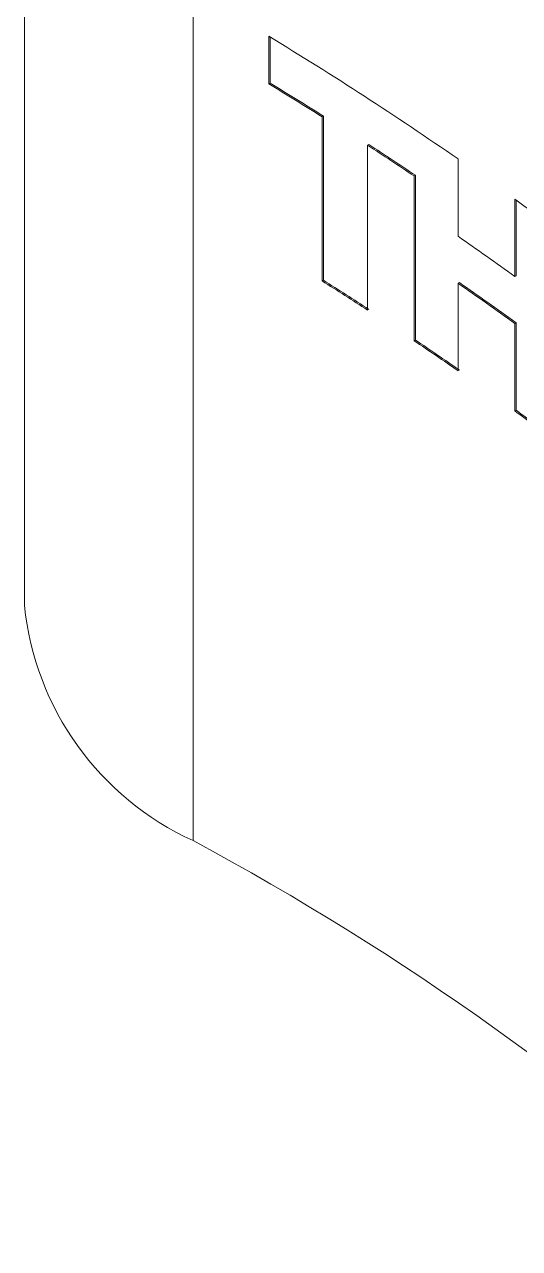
# Model space of a CAD drawing. Header units: millimetres. Extents: x 2 to 278, y 1 to 215.
# Drawn here: x 11.75 to 15.37, y 169.5 to 178.46 of the extents above; entities that cross this region are included whole.
import ezdxf

# ---------------------------------------------------------------- set-up
doc = ezdxf.new("R2010")
doc.units = ezdxf.units.MM

msp = doc.modelspace()

# ---------------------------------------------------------------- linework, layer by layer
at = {"color": 7, "linetype": 'Continuous', "lineweight": 0}
for p, q in [((11.7464, 182.9189), (11.7464, 174.208)), ((12.9814, 181.1977), (12.9814, 172.4869)), ((13.5372, 178.3777), (13.5372, 178.0291)), ((13.5464, 178.3721), (13.5464, 178.0341)), ((13.5464, 178.0341), (13.5372, 178.0291)), ((13.936, 177.7933), (13.9267, 177.7884)), ((13.9267, 177.7884), (13.9267, 176.586)), ((13.936, 177.7933), (13.936, 176.5909)), ((14.2701, 177.5843), (14.2606, 177.5794)), ((14.2606, 176.3725), (14.2606, 177.5794)), ((14.9228, 176.9129), (14.9228, 177.4794)), ((14.6105, 177.3596), (14.6008, 177.3548)), ((14.6008, 177.3548), (14.6008, 176.1479)), ((14.6105, 177.3596), (14.6105, 176.1527)), ((15.3377, 177.1858), (15.3377, 176.6193)), ((15.3476, 177.1786), (15.3476, 176.6239)), ((15.3476, 176.6239), (15.3377, 176.6193)), ((13.936, 176.5909), (13.9267, 176.586)), ((14.9325, 176.5736), (14.9228, 176.5689)), ((14.9228, 175.9284), (14.9228, 176.5689)), ((15.3476, 176.2799), (15.3377, 176.2753)), ((15.3377, 176.2753), (15.3377, 175.6348)), ((15.3476, 176.2799), (15.3476, 175.6394)), ((14.6105, 176.1527), (14.6008, 176.1479)), ((15.3476, 175.6394), (15.3377, 175.6348))]:
    msp.add_line(p, q, dxfattribs=at)
for centre, radius, start, end in [((3.3342, 163.2168), 20.7645, 32.8155, 61.75447), ((3.1388, 162.9493), 20.7336, 32.91093, 61.65904), ((-0.6555, 154.9683), 27.3757, 55.31561, 58.77223), ((-1.2082, 153.7343), 28.4194, 57.82181, 58.74493), ((-1.2049, 153.7296), 28.4308, 57.82181, 58.74493), ((-0.4392, 154.9427), 26.9908, 56.13572, 57.00118), ((-0.4356, 154.9386), 27.0016, 56.13572, 57.00118), ((0.8175, 157.0923), 24.7908, 53.26399, 54.14696), ((0.3776, 155.916), 25.5428, 54.14828, 55.28843), ((-0.816, 153.1557), 27.6825, 57.00101, 57.82134), ((-0.8125, 153.1513), 27.6936, 57.00101, 57.82134), ((0.3776, 155.572), 25.5428, 54.14828, 55.28843), ((0.3815, 155.5683), 25.553, 54.14828, 55.28843), ((-0.0587, 154.3028), 26.308, 55.28704, 56.13562), ((-0.055, 154.2989), 26.3185, 55.28704, 56.13562), ((0.8175, 155.5413), 24.7908, 53.26399, 54.14696), ((0.8216, 155.5378), 24.8008, 53.26399, 54.14696), ((13.864, 174.4238), 2.1285, 185.81728, 245.50286), ((3.2325, 154.34), 20.5997, 32.8155, 61.75447)]:
    msp.add_arc(centre, radius, start, end, dxfattribs=at)

doc.saveas('drawing.dxf')
